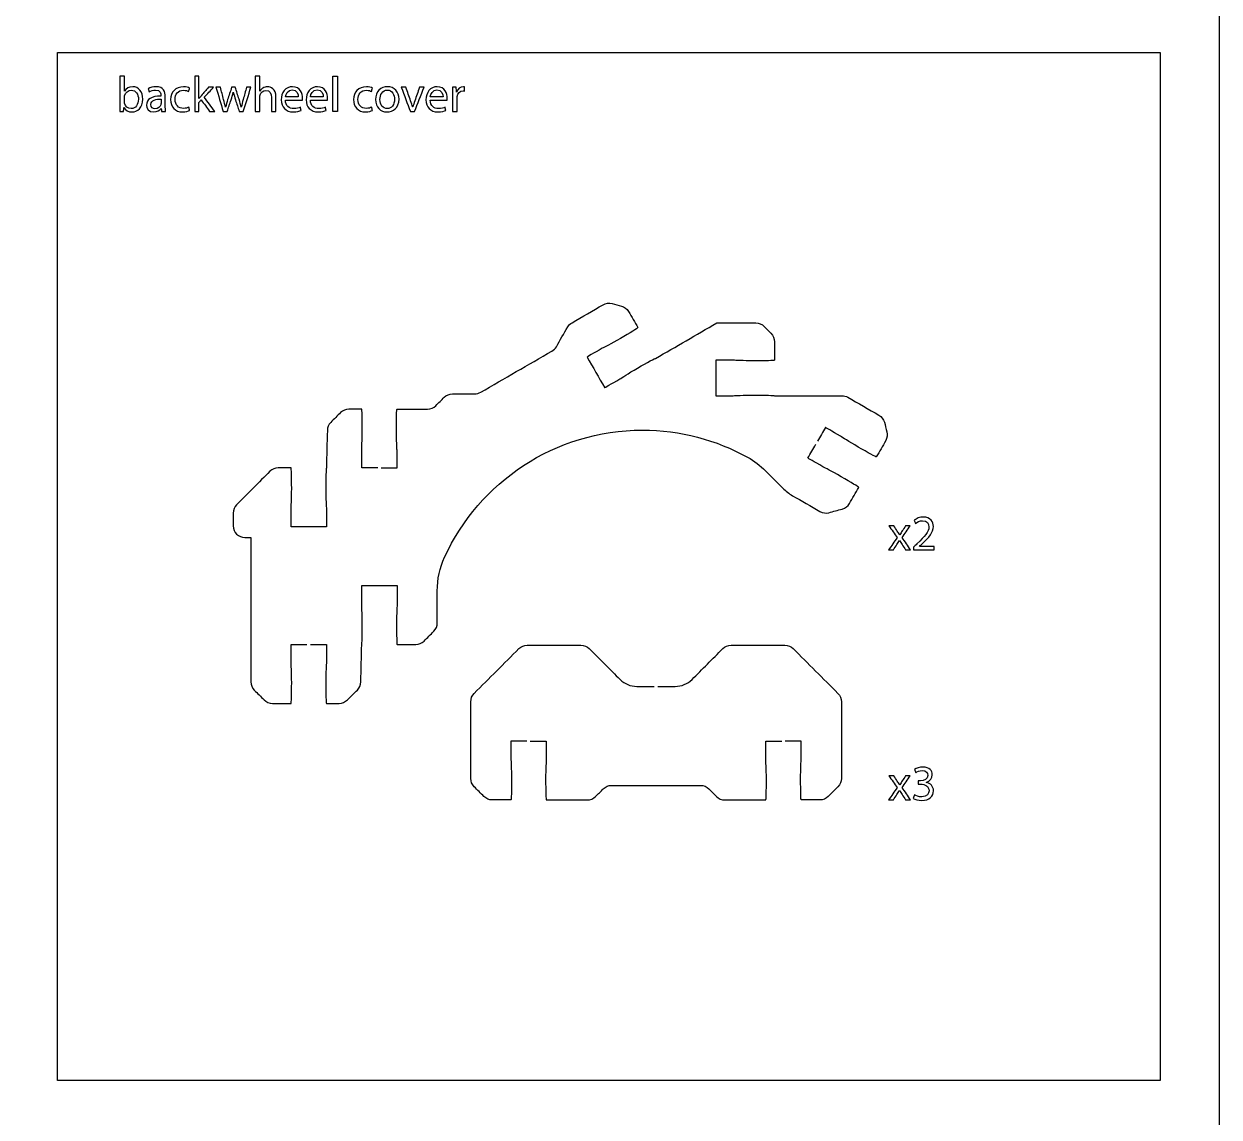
# Model space of a CAD drawing. Extents: x 0 to 430, y 150 to 450.
# Drawn here: x 328.4 to 430, y 245.5 to 338.4 of the extents above; entities that cross this region are included whole.
import ezdxf

# ---------------------------------------------------------------- set-up
doc = ezdxf.new("R2010")
doc.units = 0
doc.header["$MEASUREMENT"] = 0
doc.layers.add('DEFAULT', color=18, linetype='CONTINUOUS')

msp = doc.modelspace()

# ---------------------------------------------------------------- linework, layer by layer
at = {"layer": 'DEFAULT', "color": 116}
for points in [[(430, 150), (0, 150), (0, 450), (430, 450)], [(425, 248.59), (331.29, 248.59), (331.29, 335.92), (425, 335.92)]]:
    msp.add_lwpolyline(points, close=True, dxfattribs=at)
at = {"layer": 'DEFAULT', "color": 18}
msp.add_lwpolyline([(354.69, 333.93), (355.07, 333.93), (355.07, 330.92), (354.69, 330.92)], close=True, dxfattribs=at)
for points, knots in [([(336.58, 330.92), (336.59, 331.06), (336.6, 331.27), (336.6, 331.45), (336.6, 332.28), (336.6, 333.1), (336.6, 333.93), (336.72, 333.93), (336.85, 333.93), (336.97, 333.93), (336.97, 333.5), (336.97, 333.07), (336.98, 332.64), (337.11, 332.87), (337.35, 333.02), (337.68, 333.02), (338.18, 333.02), (338.54, 332.59), (338.54, 331.97), (338.54, 331.24), (338.08, 330.88), (337.62, 330.88), (337.32, 330.88), (337.09, 330.99), (336.94, 331.26), (336.93, 331.26), (336.93, 331.26), (336.92, 331.26), (336.92, 331.15), (336.91, 331.04), (336.91, 330.92), (336.8, 330.92), (336.69, 330.92), (336.58, 330.92)], [0.912, 0.912, 0.912, 0.912, 1.912, 1.912, 1.912, 8.928, 8.928, 8.928, 9.971, 9.971, 9.971, 13.641, 13.641, 13.641, 14.641, 14.641, 14.641, 15.641, 15.641, 15.641, 16.641, 16.641, 16.641, 17.641, 17.641, 17.641, 17.677, 17.677, 17.677, 18.638199, 18.638199, 18.638199, 19.550199, 19.550199, 19.550199, 19.550199]), ([(343.31, 332.03), (343.37, 332.1), (343.45, 332.19), (343.5, 332.26), (343.71, 332.5), (343.91, 332.74), (344.11, 332.97), (344.26, 332.97), (344.4, 332.97), (344.55, 332.97), (344.29, 332.69), (344.03, 332.41), (343.76, 332.13), (344.06, 331.73), (344.36, 331.32), (344.66, 330.92), (344.51, 330.92), (344.36, 330.92), (344.21, 330.92), (343.98, 331.25), (343.74, 331.58), (343.5, 331.9), (343.44, 331.83), (343.38, 331.76), (343.31, 331.69), (343.31, 331.44), (343.31, 331.18), (343.31, 330.92), (343.19, 330.92), (343.07, 330.92), (342.95, 330.92), (342.95, 331.92), (342.95, 332.93), (342.95, 333.93), (343.07, 333.93), (343.19, 333.93), (343.31, 333.93), (343.31, 333.3), (343.31, 332.66), (343.31, 332.03)], [5.373, 5.373, 5.373, 5.373, 6.373664, 6.373664, 6.373664, 9.004521, 9.004521, 9.004521, 10.276366, 10.276366, 10.276366, 13.554029, 13.554029, 13.554029, 17.82427, 17.82427, 17.82427, 19.108123, 19.108123, 19.108123, 22.539264, 22.539264, 22.539264, 23.347017, 23.347017, 23.347017, 25.531468, 25.531468, 25.531468, 26.575161, 26.575161, 26.575161, 35.096819, 35.096819, 35.096819, 36.140512, 36.140512, 36.140512, 41.517083, 41.517083, 41.517083, 41.517083]), ([(348.1, 333.93), (348.23, 333.93), (348.35, 333.93), (348.47, 333.93), (348.47, 333.5), (348.47, 333.08), (348.48, 332.65), (348.54, 332.76), (348.64, 332.85), (348.75, 332.91), (348.86, 332.98), (348.99, 333.02), (349.13, 333.02), (349.41, 333.02), (349.85, 332.85), (349.85, 332.14), (349.85, 331.74), (349.85, 331.33), (349.85, 330.92), (349.72, 330.92), (349.6, 330.92), (349.47, 330.92), (349.47, 331.31), (349.47, 331.71), (349.47, 332.1), (349.47, 332.43), (349.35, 332.71), (349, 332.71), (348.76, 332.71), (348.57, 332.54), (348.5, 332.34), (348.48, 332.29), (348.47, 332.23), (348.47, 332.16), (348.47, 331.75), (348.47, 331.33), (348.47, 330.92), (348.35, 330.92), (348.23, 330.92), (348.1, 330.92), (348.1, 331.92), (348.1, 332.93), (348.1, 333.93)], [8.516, 8.516, 8.516, 8.516, 9.571, 9.571, 9.571, 13.217, 13.217, 13.217, 14.217, 14.217, 14.217, 15.217, 15.217, 15.217, 16.217, 16.217, 16.217, 19.672, 19.672, 19.672, 20.726, 20.726, 20.726, 24.06, 24.06, 24.06, 25.06, 25.06, 25.06, 26.06, 26.06, 26.06, 27.06, 27.06, 27.06, 30.562, 30.562, 30.562, 31.617, 31.617, 31.617, 40.133, 40.133, 40.133, 40.133]), ([(336.97, 331.74), (336.97, 331.7), (336.98, 331.65), (336.99, 331.61), (337.06, 331.35), (337.27, 331.17), (337.54, 331.17), (337.93, 331.17), (338.17, 331.49), (338.17, 331.96), (338.17, 332.37), (337.95, 332.72), (337.56, 332.72), (337.3, 332.72), (337.07, 332.55), (336.99, 332.26), (336.98, 332.22), (336.97, 332.17), (336.97, 332.11), (336.97, 331.99), (336.97, 331.87), (336.97, 331.74)], [1.043, 1.043, 1.043, 1.043, 2.043, 2.043, 2.043, 3.043, 3.043, 3.043, 4.043, 4.043, 4.043, 5.043, 5.043, 5.043, 6.043, 6.043, 6.043, 7.043, 7.043, 7.043, 8.086, 8.086, 8.086, 8.086]), ([(340.14, 330.92), (340.13, 331.01), (340.12, 331.1), (340.11, 331.18), (340.11, 331.18), (340.11, 331.18), (340.1, 331.18), (339.99, 331.02), (339.77, 330.88), (339.47, 330.88), (339.06, 330.88), (338.85, 331.17), (338.85, 331.46), (338.85, 331.96), (339.29, 332.23), (340.08, 332.23), (340.08, 332.24), (340.08, 332.25), (340.08, 332.27), (340.08, 332.44), (340.03, 332.74), (339.61, 332.74), (339.42, 332.74), (339.23, 332.68), (339.08, 332.59), (339.05, 332.67), (339.03, 332.75), (339, 332.84), (339.17, 332.95), (339.41, 333.02), (339.67, 333.02), (340.3, 333.02), (340.45, 332.59), (340.45, 332.18), (340.45, 331.92), (340.45, 331.67), (340.45, 331.41), (340.45, 331.24), (340.46, 331.06), (340.48, 330.92), (340.37, 330.92), (340.26, 330.92), (340.14, 330.92)], [0.959, 0.959, 0.959, 0.959, 1.695804, 1.695804, 1.695804, 1.731804, 1.731804, 1.731804, 2.731804, 2.731804, 2.731804, 3.731804, 3.731804, 3.731804, 4.731804, 4.731804, 4.731804, 4.851804, 4.851804, 4.851804, 5.851804, 5.851804, 5.851804, 6.851804, 6.851804, 6.851804, 7.587076, 7.587076, 7.587076, 8.587076, 8.587076, 8.587076, 9.587076, 9.587076, 9.587076, 11.758076, 11.758076, 11.758076, 12.758076, 12.758076, 12.758076, 13.717076, 13.717076, 13.717076, 13.717076]), ([(342.51, 331), (342.41, 330.95), (342.2, 330.88), (341.92, 330.88), (341.3, 330.88), (340.9, 331.3), (340.9, 331.93), (340.9, 332.56), (341.33, 333.01), (342, 333.01), (342.22, 333.01), (342.42, 332.96), (342.52, 332.91), (342.49, 332.81), (342.46, 332.72), (342.43, 332.62), (342.34, 332.67), (342.2, 332.72), (342, 332.72), (341.53, 332.72), (341.28, 332.37), (341.28, 331.94), (341.28, 331.47), (341.58, 331.18), (341.99, 331.18), (342.2, 331.18), (342.34, 331.23), (342.45, 331.28), (342.47, 331.19), (342.49, 331.09), (342.51, 331)], [0.812419, 0.812419, 0.812419, 0.812419, 1.812419, 1.812419, 1.812419, 2.812419, 2.812419, 2.812419, 3.812419, 3.812419, 3.812419, 4.812419, 4.812419, 4.812419, 5.662022, 5.662022, 5.662022, 6.662022, 6.662022, 6.662022, 7.662022, 7.662022, 7.662022, 8.662022, 8.662022, 8.662022, 9.662022, 9.662022, 9.662022, 10.474441, 10.474441, 10.474441, 10.474441]), ([(345.13, 332.97), (345.23, 332.62), (345.32, 332.28), (345.41, 331.93), (345.46, 331.7), (345.52, 331.49), (345.56, 331.28), (345.56, 331.28), (345.57, 331.28), (345.57, 331.28), (345.62, 331.49), (345.68, 331.71), (345.75, 331.93), (345.86, 332.27), (345.98, 332.62), (346.09, 332.97), (346.19, 332.97), (346.3, 332.97), (346.4, 332.97), (346.51, 332.63), (346.61, 332.29), (346.72, 331.95), (346.79, 331.7), (346.85, 331.49), (346.9, 331.28), (346.9, 331.28), (346.91, 331.28), (346.91, 331.28), (346.95, 331.49), (347, 331.7), (347.07, 331.94), (347.17, 332.29), (347.26, 332.63), (347.36, 332.97), (347.48, 332.97), (347.61, 332.97), (347.73, 332.97), (347.51, 332.29), (347.29, 331.61), (347.07, 330.92), (346.96, 330.92), (346.84, 330.92), (346.73, 330.92), (346.63, 331.25), (346.52, 331.57), (346.42, 331.9), (346.35, 332.13), (346.29, 332.33), (346.23, 332.57), (346.18, 332.33), (346.11, 332.12), (346.04, 331.9), (345.93, 331.57), (345.82, 331.25), (345.71, 330.92), (345.6, 330.92), (345.48, 330.92), (345.37, 330.92), (345.17, 331.61), (344.96, 332.29), (344.75, 332.97), (344.88, 332.97), (345.01, 332.97), (345.13, 332.97)], [0, 0, 0, 0, 3.04808, 3.04808, 3.04808, 4.04808, 4.04808, 4.04808, 4.08408, 4.08408, 4.08408, 5.08408, 5.08408, 5.08408, 8.194087, 8.194087, 8.194087, 9.081087, 9.081087, 9.081087, 12.119443, 12.119443, 12.119443, 13.119443, 13.119443, 13.119443, 13.154443, 13.154443, 13.154443, 14.154443, 14.154443, 14.154443, 17.183796, 17.183796, 17.183796, 18.226796, 18.226796, 18.226796, 24.325867, 24.325867, 24.325867, 25.285867, 25.285867, 25.285867, 28.195065, 28.195065, 28.195065, 29.219065, 29.219065, 29.219065, 30.219065, 30.219065, 30.219065, 33.132192, 33.132192, 33.132192, 34.092192, 34.092192, 34.092192, 40.155526, 40.155526, 40.155526, 41.234526, 41.234526, 41.234526, 41.234526]), ([(350.66, 331.88), (350.67, 331.38), (350.99, 331.17), (351.36, 331.17), (351.63, 331.17), (351.79, 331.21), (351.93, 331.27), (351.95, 331.19), (351.97, 331.1), (351.99, 331.01), (351.86, 330.95), (351.64, 330.88), (351.31, 330.88), (350.68, 330.88), (350.3, 331.3), (350.3, 331.91), (350.3, 332.53), (350.67, 333.02), (351.26, 333.02), (351.93, 333.02), (352.11, 332.43), (352.11, 332.05), (352.11, 331.98), (352.1, 331.92), (352.1, 331.88), (351.62, 331.88), (351.14, 331.88), (350.66, 331.88)], [4.078, 4.078, 4.078, 4.078, 5.078, 5.078, 5.078, 6.078, 6.078, 6.078, 6.85416, 6.85416, 6.85416, 7.85416, 7.85416, 7.85416, 8.85416, 8.85416, 8.85416, 9.85416, 9.85416, 9.85416, 10.85416, 10.85416, 10.85416, 11.85416, 11.85416, 11.85416, 15.93216, 15.93216, 15.93216, 15.93216]), ([(351.75, 332.15), (351.76, 332.38), (351.65, 332.75), (351.24, 332.75), (350.86, 332.75), (350.69, 332.4), (350.66, 332.15), (351.03, 332.15), (351.39, 332.15), (351.75, 332.15)], [3.082, 3.082, 3.082, 3.082, 4.082, 4.082, 4.082, 5.082, 5.082, 5.082, 8.164, 8.164, 8.164, 8.164]), ([(352.78, 331.88), (352.79, 331.38), (353.11, 331.17), (353.48, 331.17), (353.75, 331.17), (353.91, 331.21), (354.05, 331.27), (354.07, 331.19), (354.09, 331.1), (354.11, 331.01), (353.98, 330.95), (353.76, 330.88), (353.43, 330.88), (352.8, 330.88), (352.42, 331.3), (352.42, 331.91), (352.42, 332.53), (352.79, 333.02), (353.39, 333.02), (354.05, 333.02), (354.23, 332.43), (354.23, 332.05), (354.23, 331.98), (354.22, 331.92), (354.22, 331.88), (353.74, 331.88), (353.26, 331.88), (352.78, 331.88)], [4.078, 4.078, 4.078, 4.078, 5.078, 5.078, 5.078, 6.078, 6.078, 6.078, 6.85416, 6.85416, 6.85416, 7.85416, 7.85416, 7.85416, 8.85416, 8.85416, 8.85416, 9.85416, 9.85416, 9.85416, 10.85416, 10.85416, 10.85416, 11.85416, 11.85416, 11.85416, 15.93216, 15.93216, 15.93216, 15.93216]), ([(353.87, 332.15), (353.88, 332.38), (353.77, 332.75), (353.36, 332.75), (352.98, 332.75), (352.81, 332.4), (352.78, 332.15), (353.15, 332.15), (353.51, 332.15), (353.87, 332.15)], [3.082, 3.082, 3.082, 3.082, 4.082, 4.082, 4.082, 5.082, 5.082, 5.082, 8.164, 8.164, 8.164, 8.164]), ([(358.05, 331), (357.95, 330.95), (357.74, 330.88), (357.46, 330.88), (356.84, 330.88), (356.44, 331.3), (356.44, 331.93), (356.44, 332.56), (356.87, 333.01), (357.54, 333.01), (357.76, 333.01), (357.96, 332.96), (358.06, 332.91), (358.03, 332.81), (358, 332.72), (357.97, 332.62), (357.89, 332.67), (357.75, 332.72), (357.54, 332.72), (357.07, 332.72), (356.82, 332.37), (356.82, 331.94), (356.82, 331.47), (357.12, 331.18), (357.53, 331.18), (357.74, 331.18), (357.88, 331.23), (357.99, 331.28), (358.01, 331.19), (358.03, 331.09), (358.05, 331)], [0.812419, 0.812419, 0.812419, 0.812419, 1.812419, 1.812419, 1.812419, 2.812419, 2.812419, 2.812419, 3.812419, 3.812419, 3.812419, 4.812419, 4.812419, 4.812419, 5.66174, 5.66174, 5.66174, 6.66174, 6.66174, 6.66174, 7.66174, 7.66174, 7.66174, 8.66174, 8.66174, 8.66174, 9.66174, 9.66174, 9.66174, 10.474159, 10.474159, 10.474159, 10.474159]), ([(360.31, 331.96), (360.31, 331.21), (359.79, 330.88), (359.29, 330.88), (358.74, 330.88), (358.31, 331.28), (358.31, 331.93), (358.31, 332.62), (358.76, 333.02), (359.33, 333.02), (359.92, 333.02), (360.31, 332.59), (360.31, 331.96)], [1, 1, 1, 1, 2, 2, 2, 3, 3, 3, 4, 4, 4, 5, 5, 5, 5]), ([(358.69, 331.94), (358.69, 331.49), (358.95, 331.16), (359.31, 331.16), (359.67, 331.16), (359.93, 331.49), (359.93, 331.95), (359.93, 332.3), (359.76, 332.74), (359.32, 332.74), (358.88, 332.74), (358.69, 332.33), (358.69, 331.94)], [0, 0, 0, 0, 1, 1, 1, 2, 2, 2, 3, 3, 3, 4, 4, 4, 4]), ([(360.9, 332.97), (361.03, 332.59), (361.17, 332.2), (361.3, 331.82), (361.37, 331.63), (361.42, 331.46), (361.47, 331.3), (361.47, 331.3), (361.47, 331.3), (361.48, 331.3), (361.53, 331.46), (361.59, 331.63), (361.65, 331.82), (361.79, 332.2), (361.92, 332.59), (362.05, 332.97), (362.18, 332.97), (362.31, 332.97), (362.44, 332.97), (362.17, 332.29), (361.9, 331.61), (361.64, 330.92), (361.52, 330.92), (361.4, 330.92), (361.28, 330.92), (361.02, 331.61), (360.76, 332.29), (360.5, 332.97), (360.63, 332.97), (360.77, 332.97), (360.9, 332.97)], [1.127, 1.127, 1.127, 1.127, 4.582466, 4.582466, 4.582466, 5.582466, 5.582466, 5.582466, 5.618466, 5.618466, 5.618466, 6.618466, 6.618466, 6.618466, 10.069991, 10.069991, 10.069991, 11.171991, 11.171991, 11.171991, 17.40796, 17.40796, 17.40796, 18.41596, 18.41596, 18.41596, 24.625989, 24.625989, 24.625989, 25.752989, 25.752989, 25.752989, 25.752989]), ([(362.96, 331.88), (362.97, 331.38), (363.29, 331.17), (363.66, 331.17), (363.93, 331.17), (364.09, 331.21), (364.23, 331.27), (364.25, 331.19), (364.27, 331.1), (364.29, 331.01), (364.16, 330.95), (363.93, 330.88), (363.61, 330.88), (362.98, 330.88), (362.6, 331.3), (362.6, 331.91), (362.6, 332.53), (362.97, 333.02), (363.56, 333.02), (364.23, 333.02), (364.41, 332.43), (364.41, 332.05), (364.41, 331.98), (364.4, 331.92), (364.4, 331.88), (363.92, 331.88), (363.44, 331.88), (362.96, 331.88)], [4.078, 4.078, 4.078, 4.078, 5.078, 5.078, 5.078, 6.078, 6.078, 6.078, 6.85416, 6.85416, 6.85416, 7.85416, 7.85416, 7.85416, 8.85416, 8.85416, 8.85416, 9.85416, 9.85416, 9.85416, 10.85416, 10.85416, 10.85416, 11.85416, 11.85416, 11.85416, 15.93216, 15.93216, 15.93216, 15.93216]), ([(364.05, 332.15), (364.05, 332.38), (363.95, 332.75), (363.53, 332.75), (363.16, 332.75), (362.99, 332.4), (362.96, 332.15), (363.32, 332.15), (363.69, 332.15), (364.05, 332.15)], [3.082, 3.082, 3.082, 3.082, 4.082, 4.082, 4.082, 5.082, 5.082, 5.082, 8.164, 8.164, 8.164, 8.164]), ([(364.87, 332.33), (364.87, 332.57), (364.87, 332.78), (364.85, 332.97), (364.96, 332.97), (365.07, 332.97), (365.18, 332.97), (365.18, 332.84), (365.19, 332.7), (365.19, 332.57), (365.2, 332.57), (365.2, 332.57), (365.21, 332.57), (365.3, 332.84), (365.53, 333.02), (365.78, 333.02), (365.82, 333.02), (365.85, 333.01), (365.88, 333), (365.88, 332.89), (365.88, 332.77), (365.88, 332.65), (365.84, 332.66), (365.81, 332.67), (365.75, 332.67), (365.49, 332.67), (365.31, 332.47), (365.26, 332.19), (365.25, 332.14), (365.24, 332.08), (365.24, 332.01), (365.24, 331.65), (365.24, 331.29), (365.24, 330.92), (365.12, 330.92), (364.99, 330.92), (364.87, 330.92), (364.87, 331.39), (364.87, 331.86), (364.87, 332.33)], [3.994, 3.994, 3.994, 3.994, 4.994, 4.994, 4.994, 5.918, 5.918, 5.918, 7.058568, 7.058568, 7.058568, 7.106568, 7.106568, 7.106568, 8.106568, 8.106568, 8.106568, 9.106568, 9.106568, 9.106568, 10.101568, 10.101568, 10.101568, 11.101568, 11.101568, 11.101568, 12.101568, 12.101568, 12.101568, 13.101568, 13.101568, 13.101568, 16.196568, 16.196568, 16.196568, 17.239568, 17.239568, 17.239568, 21.233568, 21.233568, 21.233568, 21.233568]), ([(340.09, 331.97), (339.68, 331.98), (339.22, 331.9), (339.22, 331.51), (339.22, 331.27), (339.38, 331.15), (339.57, 331.15), (339.84, 331.15), (340.01, 331.32), (340.07, 331.49), (340.08, 331.53), (340.09, 331.57), (340.09, 331.61), (340.09, 331.73), (340.09, 331.85), (340.09, 331.97)], [1.007, 1.007, 1.007, 1.007, 2.007, 2.007, 2.007, 3.007, 3.007, 3.007, 4.007, 4.007, 4.007, 5.007, 5.007, 5.007, 6.014, 6.014, 6.014, 6.014]), ([(402.36, 295.71), (402.46, 295.56), (402.55, 295.42), (402.65, 295.27), (402.73, 295.16), (402.79, 295.05), (402.86, 294.94), (402.86, 294.94), (402.87, 294.94), (402.87, 294.94), (402.94, 295.06), (403.01, 295.17), (403.07, 295.28), (403.17, 295.42), (403.27, 295.57), (403.36, 295.71), (403.5, 295.71), (403.63, 295.71), (403.76, 295.71), (403.53, 295.38), (403.3, 295.05), (403.07, 294.72), (403.31, 294.37), (403.55, 294.02), (403.78, 293.66), (403.64, 293.66), (403.5, 293.66), (403.36, 293.66), (403.26, 293.82), (403.16, 293.97), (403.06, 294.12), (402.98, 294.24), (402.91, 294.36), (402.83, 294.48), (402.76, 294.36), (402.69, 294.25), (402.62, 294.12), (402.52, 293.97), (402.42, 293.82), (402.32, 293.66), (402.18, 293.66), (402.05, 293.66), (401.91, 293.66), (402.15, 294.01), (402.4, 294.36), (402.64, 294.71), (402.41, 295.04), (402.18, 295.38), (401.94, 295.71), (402.08, 295.71), (402.22, 295.71), (402.36, 295.71)], [1.175, 1.175, 1.175, 1.175, 2.671308, 2.671308, 2.671308, 3.671308, 3.671308, 3.671308, 3.707308, 3.707308, 3.707308, 4.707308, 4.707308, 4.707308, 6.187538, 6.187538, 6.187538, 7.325538, 7.325538, 7.325538, 10.75863, 10.75863, 10.75863, 14.385133, 14.385133, 14.385133, 15.584133, 15.584133, 15.584133, 17.14431, 17.14431, 17.14431, 18.16731, 18.16731, 18.16731, 19.16731, 19.16731, 19.16731, 20.719886, 20.719886, 20.719886, 21.883886, 21.883886, 21.883886, 25.494335, 25.494335, 25.494335, 28.950641, 28.950641, 28.950641, 30.125641, 30.125641, 30.125641, 30.125641]), ([(404.03, 293.66), (404.03, 293.74), (404.03, 293.82), (404.03, 293.89), (404.12, 293.99), (404.22, 294.08), (404.32, 294.18), (405.02, 294.84), (405.34, 295.2), (405.34, 295.61), (405.34, 295.89), (405.21, 296.15), (404.8, 296.15), (404.55, 296.15), (404.34, 296.02), (404.21, 295.92), (404.17, 296.01), (404.13, 296.09), (404.09, 296.18), (404.28, 296.34), (404.56, 296.46), (404.87, 296.46), (405.47, 296.46), (405.72, 296.05), (405.72, 295.66), (405.72, 295.15), (405.35, 294.74), (404.77, 294.18), (404.69, 294.12), (404.62, 294.05), (404.55, 293.97), (404.96, 293.97), (405.37, 293.97), (405.78, 293.97), (405.78, 293.87), (405.78, 293.77), (405.78, 293.66), (405.2, 293.66), (404.61, 293.66), (404.03, 293.66)], [4.977, 4.977, 4.977, 4.977, 5.625, 5.625, 5.625, 6.777709, 6.777709, 6.777709, 7.777709, 7.777709, 7.777709, 8.777709, 8.777709, 8.777709, 9.777709, 9.777709, 9.777709, 10.593151, 10.593151, 10.593151, 11.593151, 11.593151, 11.593151, 12.593151, 12.593151, 12.593151, 13.593151, 13.593151, 13.593151, 14.465357, 14.465357, 14.465357, 17.967357, 17.967357, 17.967357, 18.843357, 18.843357, 18.843357, 23.820357, 23.820357, 23.820357, 23.820357]), ([(402.36, 274.47), (402.46, 274.32), (402.55, 274.18), (402.65, 274.03), (402.73, 273.92), (402.79, 273.81), (402.86, 273.7), (402.86, 273.7), (402.87, 273.7), (402.87, 273.7), (402.94, 273.82), (403.01, 273.93), (403.07, 274.04), (403.17, 274.18), (403.27, 274.33), (403.36, 274.47), (403.5, 274.47), (403.63, 274.47), (403.76, 274.47), (403.53, 274.14), (403.3, 273.81), (403.07, 273.48), (403.31, 273.13), (403.55, 272.78), (403.78, 272.42), (403.64, 272.42), (403.5, 272.42), (403.36, 272.42), (403.26, 272.58), (403.16, 272.73), (403.06, 272.88), (402.98, 273), (402.91, 273.12), (402.83, 273.24), (402.76, 273.12), (402.69, 273.01), (402.62, 272.88), (402.52, 272.73), (402.42, 272.58), (402.32, 272.42), (402.18, 272.42), (402.05, 272.42), (401.91, 272.42), (402.15, 272.77), (402.4, 273.12), (402.64, 273.47), (402.41, 273.8), (402.18, 274.14), (401.94, 274.47), (402.08, 274.47), (402.22, 274.47), (402.36, 274.47)], [1.175, 1.175, 1.175, 1.175, 2.671308, 2.671308, 2.671308, 3.671308, 3.671308, 3.671308, 3.707308, 3.707308, 3.707308, 4.707308, 4.707308, 4.707308, 6.187538, 6.187538, 6.187538, 7.325538, 7.325538, 7.325538, 10.75863, 10.75863, 10.75863, 14.385133, 14.385133, 14.385133, 15.584133, 15.584133, 15.584133, 17.145148, 17.145148, 17.145148, 18.168148, 18.168148, 18.168148, 19.168148, 19.168148, 19.168148, 20.721566, 20.721566, 20.721566, 21.885566, 21.885566, 21.885566, 25.496014, 25.496014, 25.496014, 28.952321, 28.952321, 28.952321, 30.127321, 30.127321, 30.127321, 30.127321]), ([(404.12, 272.85), (404.22, 272.78), (404.47, 272.68), (404.73, 272.68), (405.2, 272.68), (405.35, 272.98), (405.35, 273.21), (405.34, 273.6), (405, 273.76), (404.64, 273.76), (404.57, 273.76), (404.5, 273.76), (404.43, 273.76), (404.43, 273.85), (404.43, 273.95), (404.43, 274.04), (404.5, 274.04), (404.57, 274.04), (404.64, 274.04), (404.91, 274.04), (405.25, 274.18), (405.25, 274.5), (405.25, 274.72), (405.11, 274.92), (404.77, 274.92), (404.55, 274.92), (404.34, 274.82), (404.22, 274.74), (404.18, 274.83), (404.15, 274.92), (404.12, 275.01), (404.26, 275.11), (404.54, 275.22), (404.84, 275.22), (405.38, 275.22), (405.63, 274.9), (405.63, 274.56), (405.63, 274.28), (405.46, 274.04), (405.12, 273.91), (405.46, 273.84), (405.73, 273.59), (405.73, 273.2), (405.73, 272.76), (405.39, 272.38), (404.73, 272.38), (404.42, 272.38), (404.15, 272.47), (404.01, 272.56), (404.05, 272.66), (404.08, 272.75), (404.12, 272.85)], [0.864389, 0.864389, 0.864389, 0.864389, 1.864389, 1.864389, 1.864389, 2.864389, 2.864389, 2.864389, 3.864389, 3.864389, 3.864389, 4.452389, 4.452389, 4.452389, 5.243389, 5.243389, 5.243389, 5.831389, 5.831389, 5.831389, 6.831389, 6.831389, 6.831389, 7.831389, 7.831389, 7.831389, 8.831389, 8.831389, 8.831389, 9.64714, 9.64714, 9.64714, 10.64714, 10.64714, 10.64714, 11.64714, 11.64714, 11.64714, 12.67114, 12.67114, 12.67114, 13.67114, 13.67114, 13.67114, 14.67114, 14.67114, 14.67114, 15.67114, 15.67114, 15.67114, 16.535529, 16.535529, 16.535529, 16.535529])]:
    msp.add_open_spline(points, degree=3, knots=knots, dxfattribs=at)
at = {"layer": 'DEFAULT', "color": 1}
for points, knots in [([(358.8, 300.63), (359.24, 300.63), (359.69, 300.63), (360.14, 300.63), (360.14, 301.13), (360.14, 301.63), (360.14, 302.13), (360.14, 302.34), (360.09, 302.91), (360.09, 303.88), (360.09, 304.84), (360.11, 305.63), (360.14, 305.63), (361.01, 305.63), (361.87, 305.63), (362.73, 305.63), (363, 305.63), (363.25, 305.74), (363.44, 305.92), (363.68, 306.16), (363.91, 306.4), (364.15, 306.64), (364.34, 306.82), (364.59, 306.93), (364.86, 306.93), (365.49, 306.93), (366.12, 306.93), (366.75, 306.93), (366.92, 306.93), (367.1, 306.97), (367.25, 307.06), (369.27, 308.23), (371.29, 309.4), (373.31, 310.56), (373.46, 310.65), (373.59, 310.78), (373.68, 310.93), (374, 311.49), (374.32, 312.05), (374.65, 312.61), (374.74, 312.76), (374.86, 312.89), (375.02, 312.97), (375.9, 313.48), (376.78, 313.99), (377.66, 314.5), (377.89, 314.63), (378.16, 314.67), (378.42, 314.6), (378.68, 314.53), (378.95, 314.46), (379.22, 314.39), (379.47, 314.32), (379.69, 314.15), (379.82, 313.92), (380.09, 313.46), (380.35, 313.01), (380.61, 312.55), (380.61, 312.52), (379.95, 312.11), (379.13, 311.63), (378.29, 311.15), (377.77, 310.9), (377.58, 310.8), (376.83, 310.36), (376.29, 310.05), (376.29, 310.05), (376.79, 309.18), (377.29, 308.31), (377.79, 307.45), (377.79, 307.45), (378.33, 307.76), (379.08, 308.19), (379.27, 308.3), (379.74, 308.63), (380.58, 309.12), (381.41, 309.6), (382.1, 309.97), (382.12, 309.94), (383.85, 310.94), (385.58, 311.94), (387.31, 312.95), (388.42, 312.95), (389.52, 312.95), (390.63, 312.95), (390.89, 312.95), (391.15, 312.84), (391.34, 312.66), (391.53, 312.46), (391.73, 312.26), (391.92, 312.07), (392.11, 311.88), (392.21, 311.63), (392.21, 311.36), (392.21, 310.83), (392.21, 310.3), (392.21, 309.78), (392.21, 309.75), (391.43, 309.73), (390.46, 309.73), (389.5, 309.73), (388.93, 309.78), (388.71, 309.78), (388.21, 309.78), (387.71, 309.78), (387.22, 309.78), (387.22, 308.77), (387.22, 307.77), (387.22, 306.77), (387.71, 306.77), (388.21, 306.77), (388.71, 306.77), (388.93, 306.77), (389.5, 306.82), (390.46, 306.82), (391.43, 306.82), (392.21, 306.8), (392.21, 306.77), (394.13, 306.77), (396.04, 306.77), (397.95, 306.77), (398.12, 306.77), (398.3, 306.72), (398.45, 306.64), (399.33, 306.13), (400.21, 305.62), (401.09, 305.12), (401.32, 304.98), (401.48, 304.77), (401.56, 304.51), (401.63, 304.24), (401.7, 303.98), (401.77, 303.71), (401.84, 303.45), (401.8, 303.18), (401.67, 302.95), (401.41, 302.49), (401.14, 302.03), (400.87, 301.57), (400.86, 301.55), (400.17, 301.93), (399.34, 302.41), (398.5, 302.89), (398.03, 303.22), (397.84, 303.32), (397.09, 303.76), (396.55, 304.07), (396.55, 304.07), (396.32, 303.68), (396.1, 303.29), (395.87, 302.9)], [0, 0, 0, 0, 3.82, 3.82, 3.82, 8.07, 8.07, 8.07, 9.07, 9.07, 9.07, 10.07, 10.07, 10.07, 17.41, 17.41, 17.41, 18.41, 18.41, 18.41, 21.266711, 21.266711, 21.266711, 22.266711, 22.266711, 22.266711, 27.616711, 27.616711, 27.616711, 28.616711, 28.616711, 28.616711, 48.463688, 48.463688, 48.463688, 49.463688, 49.463688, 49.463688, 54.974632, 54.974632, 54.974632, 55.974632, 55.974632, 55.974632, 64.626164, 64.626164, 64.626164, 65.626164, 65.626164, 65.626164, 67.97412, 67.97412, 67.97412, 68.97412, 68.97412, 68.97412, 73.462962, 73.462962, 73.462962, 74.462962, 74.462962, 74.462962, 75.462962, 75.462962, 75.462962, 76.462962, 76.462962, 76.462962, 84.97057, 84.97057, 84.97057, 85.97057, 85.97057, 85.97057, 86.97057, 86.97057, 86.97057, 87.97057, 87.97057, 87.97057, 104.997125, 104.997125, 104.997125, 114.397125, 114.397125, 114.397125, 115.397125, 115.397125, 115.397125, 117.751801, 117.751801, 117.751801, 118.751801, 118.751801, 118.751801, 123.251801, 123.251801, 123.251801, 124.251801, 124.251801, 124.251801, 125.251801, 125.251801, 125.251801, 129.501801, 129.501801, 129.501801, 138.021801, 138.021801, 138.021801, 142.271801, 142.271801, 142.271801, 143.271801, 143.271801, 143.271801, 144.271801, 144.271801, 144.271801, 160.531801, 160.531801, 160.531801, 161.531801, 161.531801, 161.531801, 170.168357, 170.168357, 170.168357, 171.168357, 171.168357, 171.168357, 173.518889, 173.518889, 173.518889, 174.518889, 174.518889, 174.518889, 179.026394, 179.026394, 179.026394, 180.026394, 180.026394, 180.026394, 181.026394, 181.026394, 181.026394, 182.026394, 182.026394, 182.026394, 185.856603, 185.856603, 185.856603, 185.856603]), ([(358.5, 300.63), (358.04, 300.63), (357.59, 300.63), (357.14, 300.63), (357.14, 301.13), (357.14, 301.63), (357.14, 302.13), (357.14, 302.34), (357.19, 302.91), (357.19, 303.88), (357.19, 304.84), (357.17, 305.63), (357.14, 305.63), (356.78, 305.63), (356.42, 305.63), (356.06, 305.63), (355.79, 305.63), (355.54, 305.52), (355.35, 305.34), (355.07, 305.06), (354.79, 304.78), (354.51, 304.49), (354.33, 304.31), (354.22, 304.07), (354.22, 303.81), (354.19, 302.75), (354.17, 301.7), (354.14, 300.63), (354.11, 300.55), (354.09, 299.8), (354.09, 298.89), (354.09, 297.92), (354.14, 297.35), (354.14, 297.14), (354.14, 296.64), (354.14, 296.14), (354.14, 295.64), (353.14, 295.64), (352.14, 295.64), (351.14, 295.64), (351.14, 296.14), (351.14, 296.64), (351.14, 297.14), (351.14, 297.35), (351.19, 297.92), (351.19, 298.89), (351.19, 299.86), (351.16, 300.64), (351.14, 300.64), (350.78, 300.64), (350.41, 300.64), (350.05, 300.64), (349.79, 300.64), (349.53, 300.53), (349.34, 300.35), (348.4, 299.4), (347.46, 298.45), (346.51, 297.51), (346.32, 297.32), (346.22, 297.07), (346.22, 296.8), (346.22, 296.44), (346.22, 296.08), (346.22, 295.72), (346.22, 295.16), (346.67, 294.72), (347.22, 294.72), (347.39, 294.72), (347.55, 294.72), (347.72, 294.72), (347.72, 290.63), (347.72, 286.55), (347.72, 282.46), (347.72, 282.2), (347.82, 281.94), (348.01, 281.75), (348.29, 281.48), (348.56, 281.2), (348.84, 280.93), (349.03, 280.74), (349.28, 280.63), (349.55, 280.63), (350.08, 280.63), (350.61, 280.63), (351.14, 280.63), (351.16, 280.63), (351.19, 281.42), (351.19, 282.38), (351.19, 283.35), (351.14, 283.92), (351.14, 284.13), (351.14, 284.63), (351.14, 285.13), (351.14, 285.63), (351.59, 285.63), (352.04, 285.63), (352.49, 285.63)], [0, 0, 0, 0, 3.84, 3.84, 3.84, 8.09, 8.09, 8.09, 9.09, 9.09, 9.09, 10.09, 10.09, 10.09, 13.16, 13.16, 13.16, 14.16, 14.16, 14.16, 17.532907, 17.532907, 17.532907, 18.532907, 18.532907, 18.532907, 27.555845, 27.555845, 27.555845, 28.555845, 28.555845, 28.555845, 29.555845, 29.555845, 29.555845, 33.805845, 33.805845, 33.805845, 42.315845, 42.315845, 42.315845, 46.565845, 46.565845, 46.565845, 47.565845, 47.565845, 47.565845, 48.565845, 48.565845, 48.565845, 51.635845, 51.635845, 51.635845, 52.635845, 52.635845, 52.635845, 63.999053, 63.999053, 63.999053, 64.999053, 64.999053, 64.999053, 68.079053, 68.079053, 68.079053, 69.079053, 69.079053, 69.079053, 70.489053, 70.489053, 70.489053, 105.219053, 105.219053, 105.219053, 106.219053, 106.219053, 106.219053, 109.542455, 109.542455, 109.542455, 110.542455, 110.542455, 110.542455, 115.042455, 115.042455, 115.042455, 116.042455, 116.042455, 116.042455, 117.042455, 117.042455, 117.042455, 121.292455, 121.292455, 121.292455, 125.132455, 125.132455, 125.132455, 125.132455]), ([(352.79, 285.63), (353.24, 285.63), (353.69, 285.63), (354.14, 285.63), (354.14, 285.13), (354.14, 284.63), (354.14, 284.13), (354.14, 283.92), (354.09, 283.35), (354.09, 282.38), (354.09, 281.42), (354.11, 280.63), (354.14, 280.63), (354.5, 280.63), (354.86, 280.63), (355.23, 280.63), (355.49, 280.63), (355.74, 280.74), (355.93, 280.93), (356.21, 281.2), (356.49, 281.48), (356.77, 281.76), (356.95, 281.94), (357.06, 282.19), (357.06, 282.45), (357.09, 283.51), (357.11, 284.57), (357.14, 285.63), (357.17, 285.63), (357.19, 286.41), (357.19, 287.38), (357.19, 288.34), (357.14, 288.92), (357.14, 289.13), (357.14, 289.63), (357.14, 290.13), (357.14, 290.63), (358.14, 290.63), (359.15, 290.63), (360.15, 290.63), (360.15, 290.13), (360.15, 289.63), (360.15, 289.13), (360.15, 288.92), (360.1, 288.34), (360.1, 287.38), (360.1, 286.41), (360.12, 285.63), (360.15, 285.63), (360.68, 285.63), (361.2, 285.63), (361.73, 285.63), (362, 285.63), (362.25, 285.74), (362.44, 285.92), (362.72, 286.2), (362.99, 286.47), (363.27, 286.75), (363.46, 286.94), (363.56, 287.19), (363.56, 287.46), (363.56, 288.36), (363.56, 289.26), (363.56, 290.17), (363.56, 291.17), (363.77, 292.16), (364.19, 293.06), (367.11, 299.42), (373.54, 303.84), (381, 303.84), (384.23, 303.84), (387.28, 303.01), (389.93, 301.54), (390.5, 301.23), (391.01, 300.83), (391.46, 300.38), (391.95, 299.89), (392.44, 299.4), (392.93, 298.91), (393.17, 298.67), (393.45, 298.45), (393.76, 298.27), (394.53, 297.83), (395.31, 297.38), (396.08, 296.93), (396.32, 296.8), (396.59, 296.76), (396.85, 296.83), (397.22, 296.93), (397.6, 297.04), (397.98, 297.14), (398.23, 297.21), (398.45, 297.38), (398.58, 297.6), (398.85, 298.06), (399.11, 298.52), (399.38, 298.98), (399.38, 299.01), (398.72, 299.41), (397.88, 299.89), (397.05, 300.38), (396.53, 300.62), (396.34, 300.73), (395.59, 301.16), (395.05, 301.47), (395.05, 301.47), (395.27, 301.86), (395.5, 302.25), (395.72, 302.64)], [0, 0, 0, 0, 3.82, 3.82, 3.82, 8.07, 8.07, 8.07, 9.07, 9.07, 9.07, 10.07, 10.07, 10.07, 13.15, 13.15, 13.15, 14.15, 14.15, 14.15, 17.515828, 17.515828, 17.515828, 18.515828, 18.515828, 18.515828, 27.558508, 27.558508, 27.558508, 28.558508, 28.558508, 28.558508, 29.558508, 29.558508, 29.558508, 33.808508, 33.808508, 33.808508, 42.318508, 42.318508, 42.318508, 46.568508, 46.568508, 46.568508, 47.568508, 47.568508, 47.568508, 48.568508, 48.568508, 48.568508, 53.068508, 53.068508, 53.068508, 54.068508, 54.068508, 54.068508, 57.384846, 57.384846, 57.384846, 58.384846, 58.384846, 58.384846, 66.064846, 66.064846, 66.064846, 67.064846, 67.064846, 67.064846, 68.064846, 68.064846, 68.064846, 69.064846, 69.064846, 69.064846, 70.064846, 70.064846, 70.064846, 75.933832, 75.933832, 75.933832, 76.933832, 76.933832, 76.933832, 84.5546, 84.5546, 84.5546, 85.5546, 85.5546, 85.5546, 88.880408, 88.880408, 88.880408, 89.880408, 89.880408, 89.880408, 94.382908, 94.382908, 94.382908, 95.382908, 95.382908, 95.382908, 96.382908, 96.382908, 96.382908, 97.382908, 97.382908, 97.382908, 101.213116, 101.213116, 101.213116, 101.213116]), ([(371.17, 277.42), (370.72, 277.42), (370.27, 277.42), (369.82, 277.42), (369.82, 276.92), (369.82, 276.42), (369.82, 275.92), (369.82, 275.71), (369.87, 275.14), (369.87, 274.17), (369.87, 273.21), (369.85, 272.42), (369.82, 272.42), (369.29, 272.42), (368.76, 272.42), (368.23, 272.42), (367.97, 272.42), (367.72, 272.53), (367.53, 272.72), (367.25, 272.99), (366.98, 273.27), (366.7, 273.55), (366.51, 273.73), (366.41, 273.99), (366.41, 274.25), (366.41, 276.42), (366.41, 278.6), (366.41, 280.77), (366.41, 281.04), (366.51, 281.29), (366.7, 281.48), (367.97, 282.74), (369.23, 284.01), (370.5, 285.28), (370.69, 285.46), (370.94, 285.57), (371.21, 285.57), (372.73, 285.57), (374.25, 285.57), (375.77, 285.57), (376.04, 285.57), (376.3, 285.46), (376.48, 285.28), (377.36, 284.4), (378.23, 283.53), (379.1, 282.65), (379.48, 282.28), (379.99, 282.07), (380.52, 282.07), (381.01, 282.07), (381.51, 282.07), (382, 282.07)], [0, 0, 0, 0, 3.83, 3.83, 3.83, 8.08, 8.08, 8.08, 9.08, 9.08, 9.08, 10.08, 10.08, 10.08, 14.58, 14.58, 14.58, 15.58, 15.58, 15.58, 18.903402, 18.903402, 18.903402, 19.903402, 19.903402, 19.903402, 38.373402, 38.373402, 38.373402, 39.373402, 39.373402, 39.373402, 54.604482, 54.604482, 54.604482, 55.604482, 55.604482, 55.604482, 68.554482, 68.554482, 68.554482, 69.554482, 69.554482, 69.554482, 80.062089, 80.062089, 80.062089, 81.062089, 81.062089, 81.062089, 85.272089, 85.272089, 85.272089, 85.272089]), ([(382.3, 282.07), (382.8, 282.07), (383.3, 282.07), (383.79, 282.07), (384.32, 282.07), (384.83, 282.28), (385.21, 282.65), (386.08, 283.53), (386.95, 284.4), (387.83, 285.28), (388.01, 285.46), (388.27, 285.57), (388.53, 285.57), (390.06, 285.57), (391.58, 285.57), (393.1, 285.57), (393.37, 285.57), (393.62, 285.46), (393.81, 285.28), (395.08, 284.01), (396.34, 282.74), (397.61, 281.48), (397.79, 281.29), (397.9, 281.04), (397.9, 280.77), (397.9, 278.6), (397.9, 276.42), (397.9, 274.25), (397.9, 273.99), (397.79, 273.73), (397.61, 273.55), (397.33, 273.27), (397.05, 272.99), (396.78, 272.72), (396.59, 272.53), (396.34, 272.42), (396.07, 272.42), (395.54, 272.42), (395.01, 272.42), (394.48, 272.42), (394.46, 272.42), (394.44, 273.21), (394.44, 274.17), (394.44, 275.14), (394.48, 275.71), (394.48, 275.92), (394.48, 276.42), (394.48, 276.92), (394.48, 277.42), (394.03, 277.42), (393.58, 277.42), (393.13, 277.42)], [0, 0, 0, 0, 4.22, 4.22, 4.22, 5.22, 5.22, 5.22, 15.727607, 15.727607, 15.727607, 16.727607, 16.727607, 16.727607, 29.677607, 29.677607, 29.677607, 30.677607, 30.677607, 30.677607, 45.901617, 45.901617, 45.901617, 46.901617, 46.901617, 46.901617, 65.381617, 65.381617, 65.381617, 66.381617, 66.381617, 66.381617, 69.705019, 69.705019, 69.705019, 70.705019, 70.705019, 70.705019, 75.195019, 75.195019, 75.195019, 76.195019, 76.195019, 76.195019, 77.195019, 77.195019, 77.195019, 81.445019, 81.445019, 81.445019, 85.275019, 85.275019, 85.275019, 85.275019]), ([(371.47, 277.42), (371.92, 277.42), (372.37, 277.42), (372.82, 277.42), (372.82, 276.92), (372.82, 276.42), (372.82, 275.92), (372.82, 275.71), (372.77, 275.14), (372.77, 274.17), (372.77, 273.21), (372.8, 272.42), (372.82, 272.42), (373.99, 272.42), (375.15, 272.42), (376.31, 272.42), (376.58, 272.42), (376.83, 272.53), (377.02, 272.72), (377.24, 272.93), (377.45, 273.15), (377.67, 273.37), (377.85, 273.55), (378.11, 273.66), (378.37, 273.66), (380.89, 273.66), (383.41, 273.66), (385.93, 273.66), (386.2, 273.66), (386.45, 273.55), (386.64, 273.37), (386.86, 273.15), (387.07, 272.93), (387.29, 272.72), (387.48, 272.53), (387.73, 272.42), (387.99, 272.42), (389.16, 272.42), (390.32, 272.42), (391.48, 272.42), (391.51, 272.42), (391.53, 273.21), (391.53, 274.17), (391.53, 275.14), (391.48, 275.71), (391.48, 275.92), (391.48, 276.42), (391.48, 276.92), (391.48, 277.42), (391.93, 277.42), (392.38, 277.42), (392.83, 277.42)], [0, 0, 0, 0, 3.83, 3.83, 3.83, 8.08, 8.08, 8.08, 9.08, 9.08, 9.08, 10.08, 10.08, 10.08, 19.96, 19.96, 19.96, 20.96, 20.96, 20.96, 23.562153, 23.562153, 23.562153, 24.562153, 24.562153, 24.562153, 45.982153, 45.982153, 45.982153, 46.982153, 46.982153, 46.982153, 49.584306, 49.584306, 49.584306, 50.584306, 50.584306, 50.584306, 60.474306, 60.474306, 60.474306, 61.474306, 61.474306, 61.474306, 62.474306, 62.474306, 62.474306, 66.724306, 66.724306, 66.724306, 70.554306, 70.554306, 70.554306, 70.554306])]:
    msp.add_open_spline(points, degree=3, knots=knots, dxfattribs=at)

doc.saveas('drawing.dxf')
